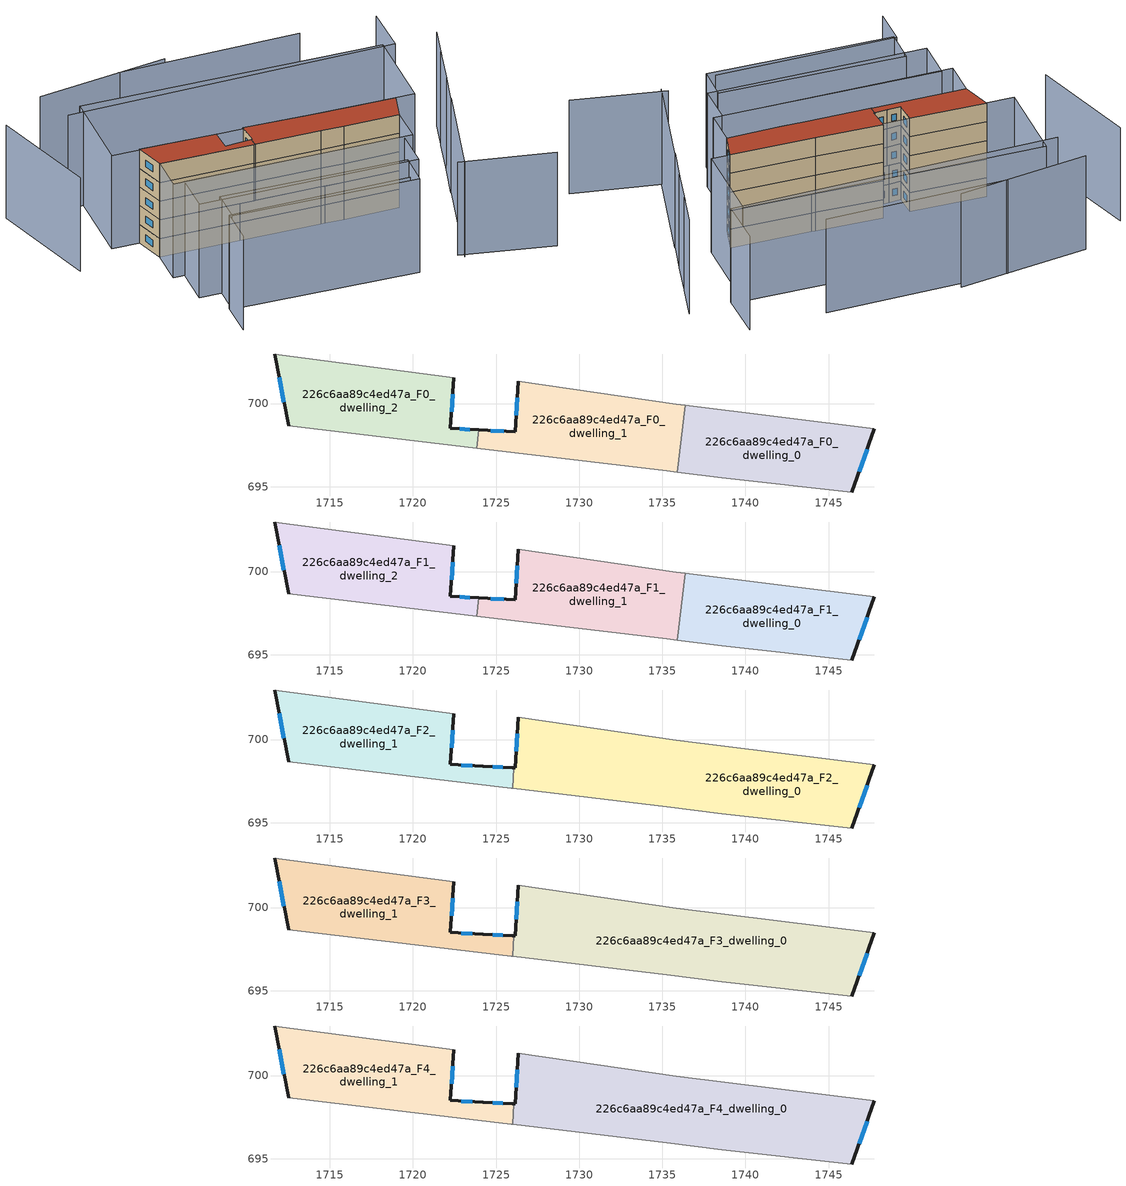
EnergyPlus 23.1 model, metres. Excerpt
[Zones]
226c6aa89c4ed47a_F0_dwelling_0
 floor ground (EU_floor_Construction): 1747.76,698.47 1746.4,694.68 1738.59,695.53 1735.89,695.88 1736.37,699.9 z0
 wall outside (EU_wall_Construction): 1746.4,694.68 1747.76,698.47 z0:3
 wall adiabatic (EU_wall_Construction): 1735.89,695.88 1738.59,695.53 1746.4,694.68 / 1747.76,698.47 1736.37,699.9 z0:3
 wall to 226c6aa89c4ed47a_F0_dwelling_1 (EU_wall_Construction): 1736.37,699.9 1735.89,695.88 z0:3
 window (EU_Window_Construction): 1746.84,695.91 1747.32,697.24 z0.98:2.02
226c6aa89c4ed47a_F0_dwelling_1
 floor ground (EU_floor_Construction): 1736.37,699.9 1735.89,695.88 1735.28,695.96 1723.83,697.32 1723.96,698.41 1726.17,698.29 1726.34,701.34 1735.85,699.96 z0
 wall outside (EU_wall_Construction): 1726.34,701.34 1726.17,698.29 1723.96,698.41 z0:3
 wall adiabatic (EU_wall_Construction): 1736.37,699.9 1735.85,699.96 1726.34,701.34 / 1723.83,697.32 1735.28,695.96 1735.89,695.88 z0:3
 wall to 226c6aa89c4ed47a_F0_dwelling_2 (EU_wall_Construction): 1723.96,698.41 1723.83,697.32 z0:3
 window (EU_Window_Construction): 1725.45,698.33 1724.68,698.37 / 1726.28,700.35 1726.23,699.28 z0.98:2.02
226c6aa89c4ed47a_F0_dwelling_2
 floor ground (EU_floor_Construction): 1722.46,701.56 1722.26,698.5 1723.96,698.41 1723.83,697.32 1712.52,698.66 1711.68,702.98 z0
 wall outside (EU_wall_Construction): 1711.68,702.98 1712.52,698.66 / 1723.96,698.41 1722.26,698.5 1722.46,701.56 z0:3
 wall adiabatic (EU_wall_Construction): 1712.52,698.66 1723.83,697.32 / 1722.46,701.56 1711.68,702.98 z0:3
 window (EU_Window_Construction): 1711.95,701.58 1712.25,700.07 / 1722.33,699.5 1722.39,700.57 / 1723.41,698.44 1722.81,698.47 z0.98:2.02
226c6aa89c4ed47a_F1_dwelling_0
 floor to 226c6aa89c4ed47a_F0_dwelling_0 (EU_floor_Construction): 1747.76,698.47 1746.4,694.68 1738.59,695.53 1735.89,695.88 1736.37,699.9 z3
 wall outside (EU_wall_Construction): 1746.4,694.68 1747.76,698.47 z3:6
 wall adiabatic (EU_wall_Construction): 1735.89,695.88 1738.59,695.53 1746.4,694.68 / 1747.76,698.47 1736.37,699.9 z3:6
 wall to 226c6aa89c4ed47a_F1_dwelling_1 (EU_wall_Construction): 1736.37,699.9 1735.89,695.88 z3:6
 window (EU_Window_Construction): 1746.84,695.91 1747.32,697.24 z3.98:5.02
226c6aa89c4ed47a_F1_dwelling_1
 floor to 226c6aa89c4ed47a_F0_dwelling_1 (EU_floor_Construction): 1736.37,699.9 1735.89,695.88 1735.28,695.96 1723.83,697.32 1723.96,698.41 1726.17,698.29 1726.34,701.34 1735.85,699.96 z3
 wall outside (EU_wall_Construction): 1726.34,701.34 1726.17,698.29 1723.96,698.41 z3:6
 wall adiabatic (EU_wall_Construction): 1736.37,699.9 1735.85,699.96 1726.34,701.34 / 1723.83,697.32 1735.28,695.96 1735.89,695.88 z3:6
 wall to 226c6aa89c4ed47a_F1_dwelling_2 (EU_wall_Construction): 1723.96,698.41 1723.83,697.32 z3:6
 window (EU_Window_Construction): 1725.45,698.33 1724.68,698.37 / 1726.28,700.35 1726.23,699.28 z3.98:5.02
226c6aa89c4ed47a_F1_dwelling_2
 floor to 226c6aa89c4ed47a_F0_dwelling_2 (EU_floor_Construction): 1722.46,701.56 1722.26,698.5 1723.96,698.41 1723.83,697.32 1712.52,698.66 1711.68,702.98 z3
 wall outside (EU_wall_Construction): 1711.68,702.98 1712.52,698.66 / 1723.96,698.41 1722.26,698.5 1722.46,701.56 z3:6
 wall adiabatic (EU_wall_Construction): 1712.52,698.66 1723.83,697.32 / 1722.46,701.56 1711.68,702.98 z3:6
 window (EU_Window_Construction): 1711.95,701.58 1712.25,700.07 / 1722.33,699.5 1722.39,700.57 / 1723.41,698.44 1722.81,698.47 z3.98:5.02
226c6aa89c4ed47a_F2_dwelling_0
 floor to 226c6aa89c4ed47a_F1_dwelling_0 (EU_floor_Construction): 1747.76,698.47 1746.4,694.68 1738.59,695.53 1735.89,695.88 1736.37,699.9 z6
 floor to 226c6aa89c4ed47a_F1_dwelling_1 (EU_floor_Construction): 1736.37,699.9 1735.89,695.88 1735.28,695.96 1726,697.06 1726.07,698.3 1726.17,698.29 1726.34,701.34 1735.85,699.96 z6
 wall outside (EU_wall_Construction): 1726.34,701.34 1726.17,698.29 1726.07,698.3 / 1746.4,694.68 1747.76,698.47 z6:9
 wall adiabatic (EU_wall_Construction): 1747.76,698.47 1735.85,699.96 1726.34,701.34 / 1726,697.06 1735.28,695.96 1738.59,695.53 1746.4,694.68 z6:9
 wall to 226c6aa89c4ed47a_F2_dwelling_1 (EU_wall_Construction): 1726.07,698.3 1726,697.06 z6:9
 window (EU_Window_Construction): 1726.28,700.35 1726.23,699.28 / 1746.84,695.91 1747.32,697.24 z6.98:8.02
226c6aa89c4ed47a_F2_dwelling_1
 floor to 226c6aa89c4ed47a_F1_dwelling_1 (EU_floor_Construction): 1726.07,698.3 1726,697.06 1725.98,697.07 1723.83,697.32 1723.96,698.41 1724.21,698.4 1724.22,698.4 1726.02,698.3 z6
 floor to 226c6aa89c4ed47a_F1_dwelling_2 (EU_floor_Construction): 1722.46,701.56 1722.26,698.5 1723.96,698.41 1723.83,697.32 1712.52,698.66 1711.68,702.98 z6
 wall outside (EU_wall_Construction): 1711.68,702.98 1712.52,698.66 / 1726.07,698.3 1725.97,698.3 1724.22,698.4 1724.21,698.4 1722.26,698.5 1722.46,701.56 z6:9
 wall adiabatic (EU_wall_Construction): 1712.52,698.66 1725.9,697.07 1726,697.06 / 1722.46,701.56 1711.68,702.98 z6:9
 window (EU_Window_Construction): 1711.95,701.58 1712.25,700.07 / 1722.33,699.5 1722.39,700.57 / 1723.58,698.43 1722.89,698.47 / 1725.4,698.33 1724.79,698.37 z6.98:8.02
226c6aa89c4ed47a_F3_dwelling_0
 floor to 226c6aa89c4ed47a_F2_dwelling_0 (EU_floor_Construction): 1747.76,698.47 1746.4,694.68 1738.59,695.53 1735.28,695.96 1726,697.06 1726.07,698.3 1726.17,698.29 1726.34,701.34 1735.85,699.96 z9
 wall outside (EU_wall_Construction): 1726.34,701.34 1726.17,698.29 1726.07,698.3 / 1746.4,694.68 1747.76,698.47 z9:12
 wall adiabatic (EU_wall_Construction): 1747.76,698.47 1735.85,699.96 1726.34,701.34 / 1726,697.06 1735.28,695.96 1738.59,695.53 1746.4,694.68 z9:12
 wall to 226c6aa89c4ed47a_F3_dwelling_1 (EU_wall_Construction): 1726.07,698.3 1726,697.06 z9:12
 window (EU_Window_Construction): 1726.28,700.35 1726.23,699.28 / 1746.84,695.91 1747.32,697.24 z9.98:11.02
226c6aa89c4ed47a_F3_dwelling_1
 floor to 226c6aa89c4ed47a_F2_dwelling_1 (EU_floor_Construction): 1722.46,701.56 1722.26,698.5 1724.21,698.4 1724.22,698.4 1725.97,698.3 1726.07,698.3 1726,697.06 1725.9,697.07 1712.52,698.66 1711.68,702.98 z9
 wall outside (EU_wall_Construction): 1711.68,702.98 1712.52,698.66 / 1726.07,698.3 1725.97,698.3 1724.22,698.4 1724.21,698.4 1722.26,698.5 1722.46,701.56 z9:12
 wall adiabatic (EU_wall_Construction): 1712.52,698.66 1725.9,697.07 1726,697.06 / 1722.46,701.56 1711.68,702.98 z9:12
 window (EU_Window_Construction): 1711.95,701.58 1712.25,700.07 / 1722.33,699.5 1722.39,700.57 / 1723.58,698.43 1722.89,698.47 / 1725.4,698.33 1724.79,698.37 z9.98:11.02
226c6aa89c4ed47a_F4_dwelling_0
 floor to 226c6aa89c4ed47a_F3_dwelling_0 (EU_floor_Construction): 1747.76,698.47 1746.4,694.68 1738.59,695.53 1735.28,695.96 1726,697.06 1726.07,698.3 1726.17,698.29 1726.34,701.34 1735.85,699.96 z12
 wall outside (EU_wall_Construction): 1726.34,701.34 1726.17,698.29 1726.07,698.3 / 1746.4,694.68 1747.76,698.47 z12:15
 wall adiabatic (EU_wall_Construction): 1747.76,698.47 1735.85,699.96 1726.34,701.34 / 1726,697.06 1735.28,695.96 1738.59,695.53 1746.4,694.68 z12:15
 wall to 226c6aa89c4ed47a_F4_dwelling_1 (EU_wall_Construction): 1726.07,698.3 1726,697.06 z12:15
 window (EU_Window_Construction): 1726.28,700.35 1726.23,699.28 / 1746.84,695.91 1747.32,697.24 z12.98:14.02
 roof outside (EU_roof_Construction): 1746.4,694.68 1747.76,698.47 1735.85,699.96 1726.34,701.34 1726.17,698.29 1726.07,698.3 1726,697.06 1735.28,695.96 1738.59,695.53 z15
226c6aa89c4ed47a_F4_dwelling_1
 floor to 226c6aa89c4ed47a_F3_dwelling_1 (EU_floor_Construction): 1722.46,701.56 1722.26,698.5 1724.21,698.4 1724.22,698.4 1725.97,698.3 1726.07,698.3 1726,697.06 1725.9,697.07 1712.52,698.66 1711.68,702.98 z12
 wall outside (EU_wall_Construction): 1711.68,702.98 1712.52,698.66 / 1726.07,698.3 1725.97,698.3 1724.22,698.4 1724.21,698.4 1722.26,698.5 1722.46,701.56 z12:15
 wall adiabatic (EU_wall_Construction): 1712.52,698.66 1725.9,697.07 1726,697.06 / 1722.46,701.56 1711.68,702.98 z12:15
 window (EU_Window_Construction): 1711.95,701.58 1712.25,700.07 / 1722.33,699.5 1722.39,700.57 / 1723.58,698.43 1722.89,698.47 / 1725.4,698.33 1724.79,698.37 z12.98:14.02
 roof outside (EU_roof_Construction): 1726,697.06 1726.07,698.3 1725.97,698.3 1724.22,698.4 1724.21,698.4 1722.26,698.5 1722.46,701.56 1711.68,702.98 1712.52,698.66 1725.9,697.07 z15
shading: 1714.65,678.18 1715.24,683.49 / 1715.24,683.49 1740.9,680.61 / 1748.19,681.03 1761.03,677.06 / 1748.88,680.28 1754.3,695.01 / 1754.19,694.85 1756.12,699.98 / 1755.98,699.58 1758.13,705.6 / 1757.86,704.71 1759.77,710.01 / 1698.48,716.26 1701.58,700.46 / 1754.29,717.03 1753.62,710.07 / 1753.62,710.07 1706.97,714.59 / 1743.41,718.09 1717.51,720.59 / 1724.57,720.77 1705.66,720.23 / 1741.85,679.71 1715.52,683.17 / 1715.52,683.17 1716.16,688.05 / 1716.16,688.05 1742.49,684.59 / 1742.49,684.59 1741.85,679.71 / 1713.54,693.41 1744.54,689.68 / 1744.54,689.68 1743.85,683.95 / 1743.85,683.95 1712.85,687.68 / 1712.85,687.68 1713.54,693.41 / 1712.52,698.66 1746.4,694.68 / 1746.4,694.68 1745.79,689.52 / 1745.79,689.52 1711.91,693.5 / 1711.91,693.5 1712.52,698.66 / 1750.48,698.14 1707.73,703.36 / 1707.73,703.36 1709.25,715.77 / 1709.25,715.77 1752,710.55 / 1752,710.55 1750.48,698.14 z0:15
[Building]
EU S2 Campaign: North Axis=0; Terrain=City; Solar Distribution=FullExterior
[Site:Location]
Bologna: Latitude=44.5; Longitude=11.25; Time Zone=1; Elevation=37
[SizingPeriod:WeatherFileDays]
AnnualSizingPeriod: Begin Month=1; Begin Day of Month=1; End Month=12; End Day of Month=31; Day of Week for Start Day=Monday; Use Weather File Daylight Saving Period=No; Use Weather File Rain and Snow Indicators=No
[MATERIAL]
EU_InternalMass_Material: Roughness=MediumRough; Thickness=0.1; Conductivity=1; Density=1800; Specific Heat=900; Thermal Absorptance=0.9; Solar Absorptance=0.7; Visible Absorptance=0.7
[MATERIAL:NOMASS] Roughness=MediumRough; Thermal Absorptance=0.9; Solar Absorptance=0.7; Visible Absorptance=0.7
Name | Thermal Resistance
EU_wall_NoMass | 0.905828
EU_roof_NoMass | 0.37593
EU_floor_NoMass | 0.67114
[WINDOWMATERIAL:SIMPLEGLAZINGSYSTEM]
EU_Window_SimpleGlazing: UFactor=4.52486; Solar Heat Gain Coefficient=0.85; Visible Transmittance=0.85
[CONSTRUCTION]
EU_wall_Construction: EU_wall_NoMass
EU_roof_Construction: EU_roof_NoMass
EU_floor_Construction: EU_floor_NoMass
EU_Window_Construction: EU_Window_SimpleGlazing
EU_InternalMass_Construction: EU_InternalMass_Material
[ZONE] Type=1; Multiplier=1; Ceiling Height=autocalculate; Floor Area=autocalculate; Part of Total Floor Area=Yes
Name | Volume
226c6aa89c4ed47a_F0_dwelling_0 | 132.497
226c6aa89c4ed47a_F1_dwelling_0 | 132.499
226c6aa89c4ed47a_F2_dwelling_0 | 257.452
226c6aa89c4ed47a_F3_dwelling_0; 226c6aa89c4ed47a_F4_dwelling_0 | 257.453
226c6aa89c4ed47a_F0_dwelling_1 | 132.49
226c6aa89c4ed47a_F1_dwelling_1; 226c6aa89c4ed47a_F0_dwelling_2; 226c6aa89c4ed47a_F1_dwelling_2 | 132.491
226c6aa89c4ed47a_F2_dwelling_1 | 140.022
226c6aa89c4ed47a_F3_dwelling_1; 226c6aa89c4ed47a_F4_dwelling_1 | 140.038
[INTERNALMASS] Construction=EU_InternalMass_Construction
Name | Zone or ZoneList | Surface Area
226c6aa89c4ed47a_F0_dwelling_0_EU_InternalMass | 226c6aa89c4ed47a_F0_dwelling_0 | 44.1659
226c6aa89c4ed47a_F0_dwelling_1_EU_InternalMass | 226c6aa89c4ed47a_F0_dwelling_1 | 44.1637
226c6aa89c4ed47a_F0_dwelling_2_EU_InternalMass | 226c6aa89c4ed47a_F0_dwelling_2 | 44.1641
226c6aa89c4ed47a_F1_dwelling_0_EU_InternalMass | 226c6aa89c4ed47a_F1_dwelling_0 | 44.1659
226c6aa89c4ed47a_F1_dwelling_1_EU_InternalMass | 226c6aa89c4ed47a_F1_dwelling_1 | 44.1637
226c6aa89c4ed47a_F1_dwelling_2_EU_InternalMass | 226c6aa89c4ed47a_F1_dwelling_2 | 44.1641
226c6aa89c4ed47a_F2_dwelling_0_EU_InternalMass | 226c6aa89c4ed47a_F2_dwelling_0 | 85.8191
226c6aa89c4ed47a_F2_dwelling_1_EU_InternalMass | 226c6aa89c4ed47a_F2_dwelling_1 | 46.6785
226c6aa89c4ed47a_F3_dwelling_0_EU_InternalMass | 226c6aa89c4ed47a_F3_dwelling_0 | 85.8191
226c6aa89c4ed47a_F3_dwelling_1_EU_InternalMass | 226c6aa89c4ed47a_F3_dwelling_1 | 46.6785
226c6aa89c4ed47a_F4_dwelling_0_EU_InternalMass | 226c6aa89c4ed47a_F4_dwelling_0 | 85.8191
226c6aa89c4ed47a_F4_dwelling_1_EU_InternalMass | 226c6aa89c4ed47a_F4_dwelling_1 | 46.6785
[OTHEREQUIPMENT] Fuel Type=Electricity; Design Level Calculation Method=Watts/Area; Power per Zone Floor Area=1; Fraction Latent=0; Fraction Radiant=0; Fraction Lost=0; Carbon Dioxide Generation Rate=0; EndUse Subcategory=EU_Step8_InternalGains
Name | Zone or ZoneList or Space or SpaceList | Schedule
EU_Step8_InternalGain_226c6aa89c4ed47a_F0_dwelling_0_f000 | 226c6aa89c4ed47a_F0_dwelling_0 | EU_Step8_GainSchedule_226c6aa89c4ed47a_F0_dwelling_0_f000
EU_Step8_InternalGain_226c6aa89c4ed47a_F0_dwelling_1_f000 | 226c6aa89c4ed47a_F0_dwelling_1 | EU_Step8_GainSchedule_226c6aa89c4ed47a_F0_dwelling_1_f000
EU_Step8_InternalGain_226c6aa89c4ed47a_F0_dwelling_2_f000 | 226c6aa89c4ed47a_F0_dwelling_2 | EU_Step8_GainSchedule_226c6aa89c4ed47a_F0_dwelling_2_f000
EU_Step8_InternalGain_226c6aa89c4ed47a_F1_dwelling_0_f000 | 226c6aa89c4ed47a_F1_dwelling_0 | EU_Step8_GainSchedule_226c6aa89c4ed47a_F1_dwelling_0_f000
EU_Step8_InternalGain_226c6aa89c4ed47a_F1_dwelling_1_f000 | 226c6aa89c4ed47a_F1_dwelling_1 | EU_Step8_GainSchedule_226c6aa89c4ed47a_F1_dwelling_1_f000
EU_Step8_InternalGain_226c6aa89c4ed47a_F1_dwelling_2_f000 | 226c6aa89c4ed47a_F1_dwelling_2 | EU_Step8_GainSchedule_226c6aa89c4ed47a_F1_dwelling_2_f000
EU_Step8_InternalGain_226c6aa89c4ed47a_F2_dwelling_0_f000 | 226c6aa89c4ed47a_F2_dwelling_0 | EU_Step8_GainSchedule_226c6aa89c4ed47a_F2_dwelling_0_f000
EU_Step8_InternalGain_226c6aa89c4ed47a_F2_dwelling_1_f000 | 226c6aa89c4ed47a_F2_dwelling_1 | EU_Step8_GainSchedule_226c6aa89c4ed47a_F2_dwelling_1_f000
EU_Step8_InternalGain_226c6aa89c4ed47a_F3_dwelling_0_f000 | 226c6aa89c4ed47a_F3_dwelling_0 | EU_Step8_GainSchedule_226c6aa89c4ed47a_F3_dwelling_0_f000
EU_Step8_InternalGain_226c6aa89c4ed47a_F3_dwelling_1_f000 | 226c6aa89c4ed47a_F3_dwelling_1 | EU_Step8_GainSchedule_226c6aa89c4ed47a_F3_dwelling_1_f000
EU_Step8_InternalGain_226c6aa89c4ed47a_F4_dwelling_0_f000 | 226c6aa89c4ed47a_F4_dwelling_0 | EU_Step8_GainSchedule_226c6aa89c4ed47a_F4_dwelling_0_f000
EU_Step8_InternalGain_226c6aa89c4ed47a_F4_dwelling_1_f000 | 226c6aa89c4ed47a_F4_dwelling_1 | EU_Step8_GainSchedule_226c6aa89c4ed47a_F4_dwelling_1_f000
[ZONEVENTILATION:DESIGNFLOWRATE] Schedule=EU_AlwaysOn; Design Flow Rate Calculation Method=AirChanges/Hour; Air Changes per Hour=0.73129; Ventilation Type=Natural; Fan Pressure Rise=0; Fan Total Efficiency=1; Constant Term Coefficient=1; Temperature Term Coefficient=0; Velocity Term Coefficient=0; Velocity Squared Term Coefficient=0; Minimum Indoor Temperature=-100; Maximum Indoor Temperature=100; Delta Temperature=-100; Minimum Outdoor Temperature=-100; Maximum Outdoor Temperature=100; Maximum Wind Speed=40
Name | Zone or ZoneList or Space or SpaceList
EU_ConstantAir_226c6aa89c4ed47a_F0_dwelling_0 | 226c6aa89c4ed47a_F0_dwelling_0
EU_ConstantAir_226c6aa89c4ed47a_F0_dwelling_1 | 226c6aa89c4ed47a_F0_dwelling_1
EU_ConstantAir_226c6aa89c4ed47a_F0_dwelling_2 | 226c6aa89c4ed47a_F0_dwelling_2
EU_ConstantAir_226c6aa89c4ed47a_F1_dwelling_0 | 226c6aa89c4ed47a_F1_dwelling_0
EU_ConstantAir_226c6aa89c4ed47a_F1_dwelling_1 | 226c6aa89c4ed47a_F1_dwelling_1
EU_ConstantAir_226c6aa89c4ed47a_F1_dwelling_2 | 226c6aa89c4ed47a_F1_dwelling_2
EU_ConstantAir_226c6aa89c4ed47a_F2_dwelling_0 | 226c6aa89c4ed47a_F2_dwelling_0
EU_ConstantAir_226c6aa89c4ed47a_F2_dwelling_1 | 226c6aa89c4ed47a_F2_dwelling_1
EU_ConstantAir_226c6aa89c4ed47a_F3_dwelling_0 | 226c6aa89c4ed47a_F3_dwelling_0
EU_ConstantAir_226c6aa89c4ed47a_F3_dwelling_1 | 226c6aa89c4ed47a_F3_dwelling_1
EU_ConstantAir_226c6aa89c4ed47a_F4_dwelling_0 | 226c6aa89c4ed47a_F4_dwelling_0
EU_ConstantAir_226c6aa89c4ed47a_F4_dwelling_1 | 226c6aa89c4ed47a_F4_dwelling_1
[HVACTEMPLATE:THERMOSTAT] Constant Heating Setpoint=20; Constant Cooling Setpoint=50
EU_HeatOnly_226c6aa89c4ed47a_F0_dwelling_0; EU_HeatOnly_226c6aa89c4ed47a_F0_dwelling_1; EU_HeatOnly_226c6aa89c4ed47a_F0_dwelling_2; EU_HeatOnly_226c6aa89c4ed47a_F1_dwelling_0; EU_HeatOnly_226c6aa89c4ed47a_F1_dwelling_1; EU_HeatOnly_226c6aa89c4ed47a_F1_dwelling_2; EU_HeatOnly_226c6aa89c4ed47a_F2_dwelling_0; EU_HeatOnly_226c6aa89c4ed47a_F2_dwelling_1; EU_HeatOnly_226c6aa89c4ed47a_F3_dwelling_0; EU_HeatOnly_226c6aa89c4ed47a_F3_dwelling_1; EU_HeatOnly_226c6aa89c4ed47a_F4_dwelling_0; EU_HeatOnly_226c6aa89c4ed47a_F4_dwelling_1
[HVACTEMPLATE:ZONE:IDEALLOADSAIRSYSTEM] System Availability Schedule=EU_AlwaysOn; Maximum Heating Supply Air Temperature=50; Minimum Cooling Supply Air Temperature=13; Maximum Heating Supply Air Humidity Ratio=0.0156; Minimum Cooling Supply Air Humidity Ratio=0.0077; Heating Limit=NoLimit; Cooling Limit=NoLimit; Heating Availability Schedule=EU_AlwaysOn; Cooling Availability Schedule=EU_CoolingOff; Dehumidification Control Type=ConstantSensibleHeatRatio; Cooling Sensible Heat Ratio=0.7; Dehumidification Setpoint=60; Humidification Control Type=None; Humidification Setpoint=30; Outdoor Air Method=None; Outdoor Air Flow Rate per Person=0.00944; Outdoor Air Flow Rate per Zone Floor Area=0; Outdoor Air Flow Rate per Zone=0; Demand Controlled Ventilation Type=None; Outdoor Air Economizer Type=NoEconomizer; Heat Recovery Type=None; Sensible Heat Recovery Effectiveness=0.7; Latent Heat Recovery Effectiveness=0.65
Name | Template Thermostat
226c6aa89c4ed47a_F0_dwelling_0 | EU_HeatOnly_226c6aa89c4ed47a_F0_dwelling_0
226c6aa89c4ed47a_F0_dwelling_1 | EU_HeatOnly_226c6aa89c4ed47a_F0_dwelling_1
226c6aa89c4ed47a_F0_dwelling_2 | EU_HeatOnly_226c6aa89c4ed47a_F0_dwelling_2
226c6aa89c4ed47a_F1_dwelling_0 | EU_HeatOnly_226c6aa89c4ed47a_F1_dwelling_0
226c6aa89c4ed47a_F1_dwelling_1 | EU_HeatOnly_226c6aa89c4ed47a_F1_dwelling_1
226c6aa89c4ed47a_F1_dwelling_2 | EU_HeatOnly_226c6aa89c4ed47a_F1_dwelling_2
226c6aa89c4ed47a_F2_dwelling_0 | EU_HeatOnly_226c6aa89c4ed47a_F2_dwelling_0
226c6aa89c4ed47a_F2_dwelling_1 | EU_HeatOnly_226c6aa89c4ed47a_F2_dwelling_1
226c6aa89c4ed47a_F3_dwelling_0 | EU_HeatOnly_226c6aa89c4ed47a_F3_dwelling_0
226c6aa89c4ed47a_F3_dwelling_1 | EU_HeatOnly_226c6aa89c4ed47a_F3_dwelling_1
226c6aa89c4ed47a_F4_dwelling_0 | EU_HeatOnly_226c6aa89c4ed47a_F4_dwelling_0
226c6aa89c4ed47a_F4_dwelling_1 | EU_HeatOnly_226c6aa89c4ed47a_F4_dwelling_1
[SIZING:ZONE] Zone Cooling Design Supply Air Temperature Input Method=SupplyAirTemperature; Zone Cooling Design Supply Air Temperature=13; Zone Heating Design Supply Air Temperature Input Method=SupplyAirTemperature; Zone Heating Design Supply Air Temperature=50; Zone Cooling Design Supply Air Humidity Ratio=0.008; Zone Heating Design Supply Air Humidity Ratio=0.008; Cooling Design Air Flow Method=DesignDay; Cooling Design Air Flow Rate=0; Cooling Minimum Air Flow per Zone Floor Area=0.000762; Cooling Minimum Air Flow=0; Cooling Minimum Air Flow Fraction=0.2; Heating Design Air Flow Method=DesignDay; Heating Design Air Flow Rate=0; Heating Maximum Air Flow per Zone Floor Area=0.002032; Heating Maximum Air Flow=0.141576; Heating Maximum Air Flow Fraction=0.3; Account for Dedicated Outdoor Air System=No; Dedicated Outdoor Air System Control Strategy=NeutralSupplyAir; Dedicated Outdoor Air Low Setpoint Temperature for Design=autosize; Dedicated Outdoor Air High Setpoint Temperature for Design=autosize; Zone Load Sizing Method=Sensible Load Only No Latent Load; Zone Latent Cooling Design Supply Air Humidity Ratio Input Method=HumidityRatioDifference; Zone Cooling Design Supply Air Humidity Ratio Difference=0.005; Zone Latent Heating Design Supply Air Humidity Ratio Input Method=HumidityRatioDifference; Zone Humidification Design Supply Air Humidity Ratio Difference=0.005
226c6aa89c4ed47a_F0_dwelling_0; 226c6aa89c4ed47a_F0_dwelling_1; 226c6aa89c4ed47a_F0_dwelling_2; 226c6aa89c4ed47a_F1_dwelling_0; 226c6aa89c4ed47a_F1_dwelling_1; 226c6aa89c4ed47a_F1_dwelling_2; 226c6aa89c4ed47a_F2_dwelling_0; 226c6aa89c4ed47a_F2_dwelling_1; 226c6aa89c4ed47a_F3_dwelling_0; 226c6aa89c4ed47a_F3_dwelling_1; 226c6aa89c4ed47a_F4_dwelling_0; 226c6aa89c4ed47a_F4_dwelling_1
[SCHEDULE:CONSTANT]
Name | Hourly Value
EU_AlwaysOn | 1
EU_CoolingOff | 0
[SCHEDULE:FILE] Column Number=1; Rows to Skip at Top=0; Number of Hours of Data=8760; Column Separator=Comma; Interpolate to Timestep=No; Minutes per Item=60; Adjust Schedule for Daylight Savings=Yes
Name | File
EU_Step8_GainSchedule_226c6aa89c4ed47a_F0_dwelling_0_f000 | ../../schedules/226c6aa89c4ed47a/226c6aa89c4ed47a_F0_dwelling_0_f000_gain.csv
EU_Step8_GainSchedule_226c6aa89c4ed47a_F0_dwelling_1_f000 | ../../schedules/226c6aa89c4ed47a/226c6aa89c4ed47a_F0_dwelling_1_f000_gain.csv
EU_Step8_GainSchedule_226c6aa89c4ed47a_F0_dwelling_2_f000 | ../../schedules/226c6aa89c4ed47a/226c6aa89c4ed47a_F0_dwelling_2_f000_gain.csv
EU_Step8_GainSchedule_226c6aa89c4ed47a_F1_dwelling_0_f000 | ../../schedules/226c6aa89c4ed47a/226c6aa89c4ed47a_F1_dwelling_0_f000_gain.csv
EU_Step8_GainSchedule_226c6aa89c4ed47a_F1_dwelling_1_f000 | ../../schedules/226c6aa89c4ed47a/226c6aa89c4ed47a_F1_dwelling_1_f000_gain.csv
EU_Step8_GainSchedule_226c6aa89c4ed47a_F1_dwelling_2_f000 | ../../schedules/226c6aa89c4ed47a/226c6aa89c4ed47a_F1_dwelling_2_f000_gain.csv
EU_Step8_GainSchedule_226c6aa89c4ed47a_F2_dwelling_0_f000 | ../../schedules/226c6aa89c4ed47a/226c6aa89c4ed47a_F2_dwelling_0_f000_gain.csv
EU_Step8_GainSchedule_226c6aa89c4ed47a_F2_dwelling_1_f000 | ../../schedules/226c6aa89c4ed47a/226c6aa89c4ed47a_F2_dwelling_1_f000_gain.csv
EU_Step8_GainSchedule_226c6aa89c4ed47a_F3_dwelling_0_f000 | ../../schedules/226c6aa89c4ed47a/226c6aa89c4ed47a_F3_dwelling_0_f000_gain.csv
EU_Step8_GainSchedule_226c6aa89c4ed47a_F3_dwelling_1_f000 | ../../schedules/226c6aa89c4ed47a/226c6aa89c4ed47a_F3_dwelling_1_f000_gain.csv
EU_Step8_GainSchedule_226c6aa89c4ed47a_F4_dwelling_0_f000 | ../../schedules/226c6aa89c4ed47a/226c6aa89c4ed47a_F4_dwelling_0_f000_gain.csv
EU_Step8_GainSchedule_226c6aa89c4ed47a_F4_dwelling_1_f000 | ../../schedules/226c6aa89c4ed47a/226c6aa89c4ed47a_F4_dwelling_1_f000_gain.csv
